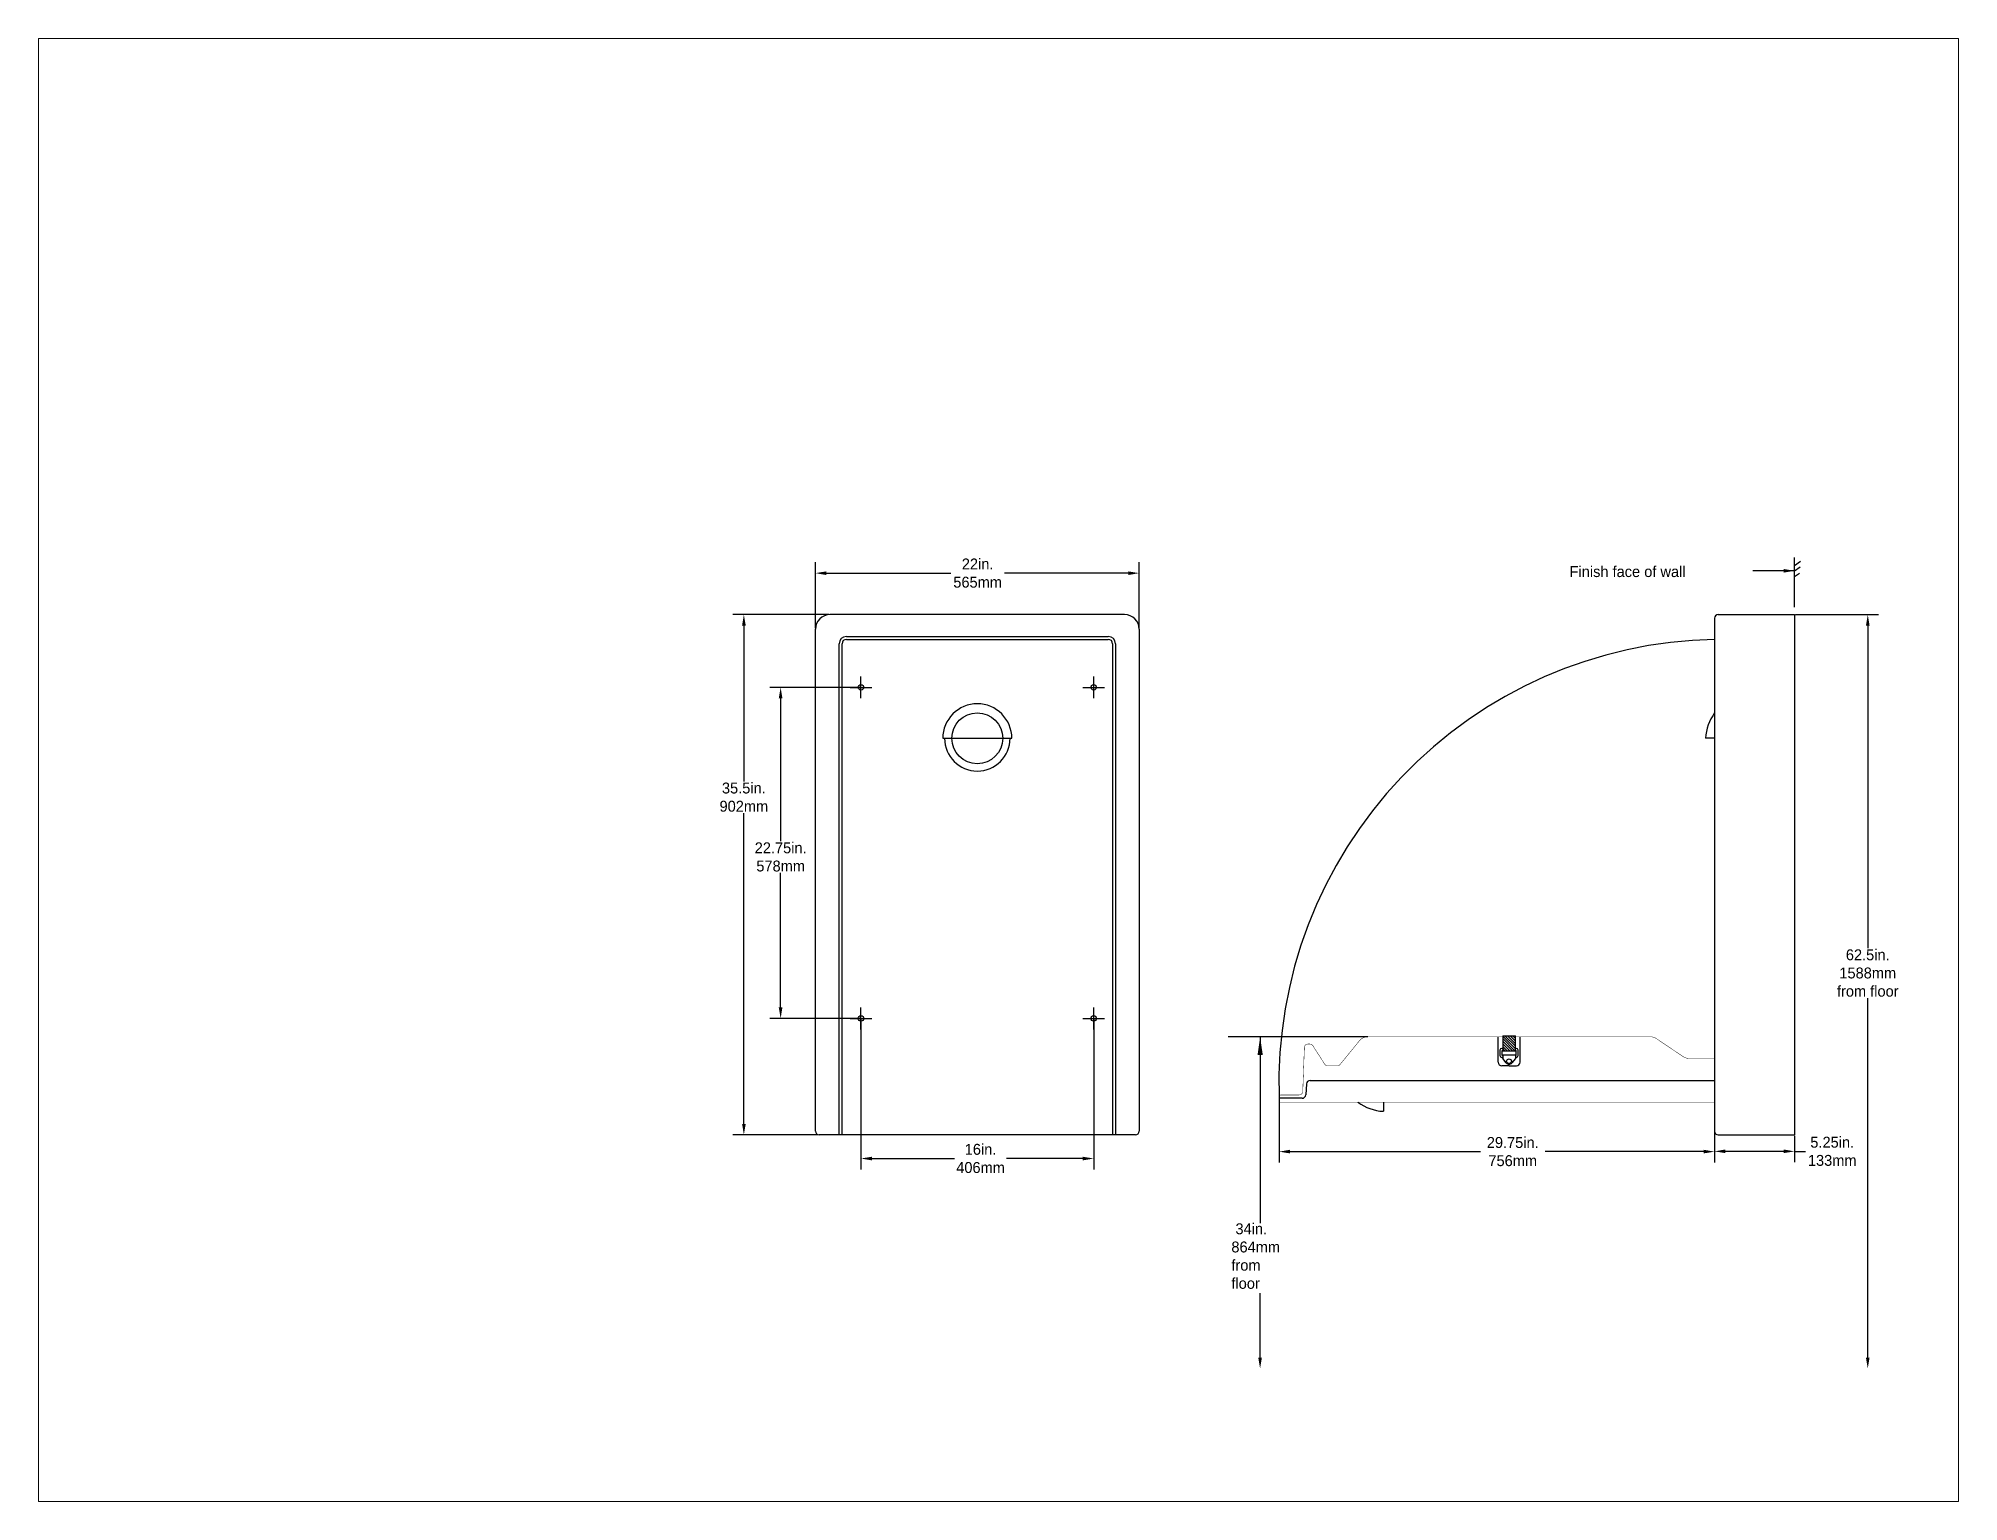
# Paper-space layout 'Sheet1' of a CAD drawing. Extents: x 1.05 to 9.45, y 0.8 to 7.2.
# The model-space entities are those that its viewports show. They can reach past a viewport. Long polylines and large blocks are cut down to what shows.
import ezdxf

# ---------------------------------------------------------------- set-up
doc = ezdxf.new("R2010")
doc.units = 0
doc.header["$LTSCALE"] = 0.15
doc.header["$MEASUREMENT"] = 0
doc.linetypes.add('ACAD_ISO11W100', pattern=[33.5, 12, -3, 12, -3, 0.5, -3])
doc.layers.get('0').update_dxf_attribs({"linetype": 'CONTINUOUS'})
doc.layers.get('DEFPOINTS').update_dxf_attribs({"linetype": 'CONTINUOUS'})
doc.dimstyles.get("Standard").update_dxf_attribs({"dimtxt": 0.18, "dimasz": 0.18, "dimexe": 0.18, "dimexo": 0.0625, "dimgap": 0.09, "dimtad": 0, "dimtih": 1, "dimtoh": 1, "dimdec": 4, "dimzin": 0, "dimdsep": 46, "dimtxsty": 'Standard', "dimcen": 0.09, "dimadec": 0, "dimazin": 0, "dimtfac": 1, "dimtdec": 4, "dimtofl": 0, "dimtmove": 0, "dimatfit": 3, "dimfxl": 1, "dimtolj": 1, "dimtzin": 0, "dimarcsym": 0})

# ---------------------------------------------------------------- blocks, each defined once
blk = doc.blocks.new('*D6')
at = {"color": 0, "lineweight": -2}
for p, q in [((33.63, -24.07), (33.63, -28.6)), ((63.56, -24.19), (63.56, -28.6)), ((34.38, -27.85), (47.48, -27.85)), ((62.81, -27.85), (51.91, -27.85))]:
    blk.add_line(p, q, dxfattribs=at)
at = {"color": 0}
for points in [[(34.38, -27.72), (34.38, -27.97), (33.63, -27.85)], [(62.81, -27.97), (62.81, -27.72), (63.56, -27.85)]]:
    blk.add_solid(points, dxfattribs=at)
at = {"layer": 'DEFPOINTS', "color": 0}
for p in [(33.63, -24.01), (63.56, -24.13), (63.56, -27.85)]:
    blk.add_point(p, dxfattribs=at)
at = {"color": 0, "insert": (49.69, -27.85), "char_height": 0.75, "attachment_point": 5}
blk.add_mtext('\\A1;29.75in.\\P756mm', dxfattribs=at)
blk = doc.blocks.new('*D7')
at = {"color": 0, "lineweight": -2}
for p, q in [((4.83, 4.06), (-1.38, 4.06)), ((-0.63, 3.31), (-0.63, -6.51)), ((-0.63, -17.94), (-0.63, -8.69)), ((4.83, -18.69), (-1.38, -18.69))]:
    blk.add_line(p, q, dxfattribs=at)
at = {"color": 0}
for points in [[(-0.51, 3.31), (-0.76, 3.31), (-0.63, 4.06)], [(-0.76, -17.94), (-0.51, -17.94), (-0.63, -18.69)]]:
    blk.add_solid(points, dxfattribs=at)
at = {"layer": 'DEFPOINTS', "color": 0}
for p in [(4.89, 4.06), (-0.63, -18.69), (4.89, -18.69)]:
    blk.add_point(p, dxfattribs=at)
at = {"color": 0, "insert": (-0.63, -7.6), "char_height": 0.75, "attachment_point": 5}
blk.add_mtext('\\A1;22.75in.\\P578mm', dxfattribs=at)
blk = doc.blocks.new('*D8')
at = {"color": 0, "linetype": 'ByBlock'}
for p, q in [((4.89, -18.76), (4.89, -29.07)), ((20.89, -18.76), (20.89, -29.07)), ((5.64, -28.32), (11.33, -28.32)), ((20.14, -28.32), (14.89, -28.32))]:
    blk.add_line(p, q, dxfattribs=at)
for points in [[(5.64, -28.2), (5.64, -28.45), (4.89, -28.32)], [(20.14, -28.2), (20.14, -28.45), (20.89, -28.32)]]:
    blk.add_solid(points, dxfattribs=at)
at = {"layer": 'DEFPOINTS', "color": 0, "linetype": 'ByBlock'}
for p in [(4.89, -18.69), (20.89, -18.69), (20.89, -28.32)]:
    blk.add_point(p, dxfattribs=at)
at = {"color": 0, "linetype": 'ByBlock', "insert": (13.11, -28.32), "char_height": 0.75, "attachment_point": 5}
blk.add_mtext('\\A1;16in.\\P406mm', dxfattribs=at)
blk = doc.blocks.new('*D10')
at = {"color": 0, "lineweight": -2}
for p, q in [((2.7, 9.06), (-3.91, 9.06)), ((-3.16, 8.31), (-3.16, -2.4)), ((-3.16, -25.94), (-3.16, -4.58)), ((1.95, -26.69), (-3.91, -26.69))]:
    blk.add_line(p, q, dxfattribs=at)
at = {"color": 0}
for points in [[(-3.03, 8.31), (-3.28, 8.31), (-3.16, 9.06)], [(-3.28, -25.94), (-3.03, -25.94), (-3.16, -26.69)]]:
    blk.add_solid(points, dxfattribs=at)
at = {"layer": 'DEFPOINTS', "color": 0}
for p in [(2.76, 9.06), (-3.16, -26.69), (2.01, -26.69)]:
    blk.add_point(p, dxfattribs=at)
at = {"color": 0, "insert": (-3.16, -3.49), "char_height": 0.75, "attachment_point": 5}
blk.add_mtext('\\A1;35.5in.\\P902mm', dxfattribs=at)
blk = doc.blocks.new('*D11')
at = {"color": 0, "lineweight": -2}
for p, q in [((1.76, 8.12), (1.76, 12.66)), ((2.51, 11.91), (11.07, 11.91)), ((23.26, 11.91), (14.75, 11.91)), ((24.01, 8.12), (24.01, 12.66))]:
    blk.add_line(p, q, dxfattribs=at)
at = {"color": 0}
for points in [[(2.51, 12.03), (2.51, 11.78), (1.76, 11.91)], [(23.26, 11.78), (23.26, 12.03), (24.01, 11.91)]]:
    blk.add_solid(points, dxfattribs=at)
at = {"layer": 'DEFPOINTS', "color": 0}
for p in [(24.01, 11.91), (1.76, 8.06), (24.01, 8.06)]:
    blk.add_point(p, dxfattribs=at)
at = {"color": 0, "insert": (12.91, 11.91), "char_height": 0.75, "attachment_point": 5}
blk.add_mtext('\\A1;22in.\\P565mm', dxfattribs=at)
blk = doc.blocks.new('*D12')
at = {"color": 0, "lineweight": -2}
for p, q in [((63.56, -26.51), (63.56, -28.58)), ((69.06, -26.76), (69.06, -28.58)), ((68.31, -27.83), (64.31, -27.83)), ((69.06, -27.83), (69.81, -27.83))]:
    blk.add_line(p, q, dxfattribs=at)
at = {"color": 0}
for points in [[(64.31, -27.7), (64.31, -27.95), (63.56, -27.83)], [(68.31, -27.95), (68.31, -27.7), (69.06, -27.83)]]:
    blk.add_solid(points, dxfattribs=at)
at = {"layer": 'DEFPOINTS', "color": 0}
for p in [(63.56, -26.44), (69.06, -26.69), (63.56, -27.83)]:
    blk.add_point(p, dxfattribs=at)
at = {"color": 0, "insert": (71.65, -27.83), "char_height": 0.75, "attachment_point": 5}
blk.add_mtext('\\A1;5.25in.\\P133mm', dxfattribs=at)

msp = doc.modelspace()

# ---------------------------------------------------------------- hatches: boundary and pattern name
h = msp.add_hatch()
h.set_pattern_fill('ANSI31', angle=90, style=0)
h.set_pattern_definition([(135, (68.69851, -89.63522), (-0.08838835, -0.08838835), [])])
h.paths.add_polyline_path([(48.99817, -19.88595), (48.99817, -20.92562), (49.87317, -20.92562), (49.87317, -19.88595)])

# ---------------------------------------------------------------- linework, layer by layer
at = {"color": 7, "linetype": 'Continuous'}
for p, q in [((69.06331, 9.582), (69.06331, 12.97857)), ((69.06331, 12.4352), (69.47005, 12.72319)), ((69.06331, 12.07022), (69.44451, 12.34012)), ((69.06331, 11.67225), (69.39341, 11.90597)), ((39.73297, -19.9534), (30.14048, -19.96796))]:
    msp.add_line(p, q, dxfattribs=at)
for p, q in [((1.7633, -26.44306), (1.7633, 8.05694)), ((23.0133, 9.05694), (2.7633, 9.05694)), ((24.0133, 8.05694), (24.0133, -26.44306)), ((63.56453, 8.80694), (63.56453, -26.44306)), ((63.81453, 9.05694), (69.06453, 9.05694)), ((69.06453, 9.05694), (69.06453, -26.69306)), ((3.3883, -26.69306), (3.3883, 7.05694)), ((3.5883, -26.69306), (3.5883, 7.05694)), ((3.8883, 7.55694), (21.8883, 7.55694)), ((3.8883, 7.35694), (21.8883, 7.35694)), ((22.1883, 7.05694), (22.1883, -26.69306)), ((22.3883, 7.05694), (22.3883, -26.69306)), ((4.1383, 4.05694), (5.6383, 4.05694)), ((4.8883, 3.30694), (4.8883, 4.80694)), ((20.1383, 4.05694), (21.6383, 4.05694)), ((20.8883, 3.30694), (20.8883, 4.80694)), ((10.5133, 0.55694), (15.2633, 0.55694)), ((63.56453, 0.55694), (62.93953, 0.55694)), ((63.56453, 0.55694), (62.93953, 0.55694)), ((4.8883, -19.44306), (4.8883, -17.94306)), ((20.8883, -19.44306), (20.8883, -17.94306)), ((4.1383, -18.69306), (5.6383, -18.69306)), ((20.1383, -18.69306), (21.6383, -18.69306)), ((40.79627, -24.4534), (40.79627, -25.0784)), ((40.79627, -24.4534), (40.79627, -25.0784)), ((23.7633, -26.69306), (2.0133, -26.69306)), ((22.2633, -26.69306), (3.5133, -26.69306)), ((63.81453, -26.69306), (69.06453, -26.69306))]:
    msp.add_line(p, q)
at = {"color": 0, "linetype": 'ByBlock'}
for p, q in [((69.12703, 9.05694), (74.84162, 9.05694)), ((74.09162, 8.30694), (74.09162, -13.86103)), ((74.09162, -41.99897), (74.09162, -17.29103))]:
    msp.add_line(p, q, dxfattribs=at)
at = {"color": 7, "linetype": 'ByBlock'}
for p, q in [((32.32403, -19.96464), (32.32964, -32.7639)), ((32.32964, -42.16976), (32.32964, -37.57551))]:
    msp.add_line(p, q, dxfattribs=at)
at = {"color": 7}
for p, q in [((48.69053, -21.7034), (48.69053, -19.9534)), ((48.81067, -20.8748), (48.81067, -21.2498)), ((48.99817, -20.7498), (48.93567, -20.7498)), ((48.93567, -20.9373), (48.93567, -21.1873)), ((48.99817, -19.88595), (48.99817, -20.92562)), ((48.99817, -19.88595), (49.87317, -19.88595)), ((48.99817, -20.92562), (49.87317, -20.92562)), ((49.87317, -20.92562), (49.87317, -19.88595)), ((49.93567, -20.7498), (49.87317, -20.7498)), ((49.93567, -21.1873), (49.93567, -20.9373)), ((50.06067, -21.2498), (50.06067, -20.8748)), ((50.19053, -21.7034), (50.19053, -19.9534)), ((48.93567, -21.3748), (48.99817, -21.3748)), ((49.44053, -21.9534), (48.94053, -21.9534)), ((48.99817, -21.1873), (49.87317, -21.1873)), ((48.99817, -21.1873), (48.99817, -21.4373)), ((49.23684, -21.75044), (48.99817, -21.4373)), ((49.44053, -21.9534), (49.94053, -21.9534)), ((49.87317, -21.4373), (49.63451, -21.75044)), ((49.87317, -21.1873), (49.87317, -21.4373)), ((49.87317, -21.3748), (49.93567, -21.3748)), ((35.5071, -23.18762), (35.45894, -23.94895)), ((35.7566, -22.9534), (63.56453, -22.9534)), ((35.20943, -24.18316), (33.62703, -24.18316))]:
    msp.add_line(p, q, dxfattribs=at)
at = {"color": 7, "const_width": 0.03}
for points in [[(48.99817, -19.9534), (39.73297, -19.9534, 0.225250237), (39.15196, -20.22914), (37.81951, -21.86149, -0.225250237), (37.62584, -21.9534), (36.97514, -21.9534, -0.255560734), (36.76466, -21.8383), (35.9508, -20.5685, 0.255560734), (35.74032, -20.4534), (35.61803, -20.4534, 0.403507485), (35.36819, -20.69423), (35.2574, -23.71257, -0.403507485), (35.00757, -23.9534), (33.75203, -23.9534, 0.414213562), (33.62703, -24.0784), (33.62703, -24.3284, 0.414213562), (33.75203, -24.4534), (63.56453, -24.4534)], [(49.87317, -19.9534), (59.1481, -19.9534, -0.149224519), (59.56694, -20.08125), (61.40661, -21.31975, 0.149829895), (61.82723, -21.4476), (63.56453, -21.44348)]]:
    msp.add_lwpolyline(points, format="xyb", dxfattribs=at)
for centre, radius in [((4.8883, 4.05694), 0.1875), ((20.8883, 4.05694), 0.1875), ((12.8883, 0.55694), 1.75), ((4.8883, -18.69306), 0.1875), ((20.8883, -18.69306), 0.1875)]:
    msp.add_circle(centre, radius)
at = {"color": 7}
msp.add_circle((49.43567, -21.63598), 0.16445, dxfattribs=at)
for centre, radius, start, end in [((2.7633, 8.05694), 1, 90, 180), ((23.0133, 8.05694), 1, 0, 90), ((63.81453, 8.80694), 0.25, 90, 180), ((3.8883, 7.05694), 0.5, 90, 180), ((3.8883, 7.05694), 0.3, 90, 180), ((21.8883, 7.05694), 0.5, 0, 90), ((21.8883, 7.05694), 0.3, 0, 90), ((12.8883, 0.55694), 2.375, 0, 180), ((66.24388, 0.36342), 3.31001, 144.0440252, 176.6483267), ((66.24388, 0.36342), 3.31001, 144.0440252, 176.6483267), ((12.8883, 0.55694), 2.25, 180, 0), ((40.98979, -21.77405), 3.31001, 234.0440252, 266.6483267), ((40.98979, -21.77405), 3.31001, 234.0440252, 266.6483267), ((2.0133, -26.44306), 0.25, 180, 270), ((23.7633, -26.44306), 0.25, 270, 0), ((63.81453, -26.44306), 0.25, 180, 270)]:
    msp.add_arc(centre, radius, start, end)
at = {"color": 7, "linetype": 'ACAD_ISO11W100'}
msp.add_arc((64.15517, -23.17874), 30.54139, 91.108099, 181.6880165, dxfattribs=at)
at = {"color": 7}
for centre, radius, start, end in [((48.93567, -20.8748), 0.125, 90, 180), ((48.99817, -20.9373), 0.0625, 90, 180), ((49.87317, -20.9373), 0.0625, 0, 90), ((49.93567, -20.8748), 0.125, 0, 90), ((48.94053, -21.7034), 0.25, 180, 270), ((48.93567, -21.2498), 0.125, 180, 270), ((48.99817, -21.1873), 0.0625, 180, 270), ((49.43567, -21.59889), 0.25, 217.3136627, 322.6863373), ((49.87317, -21.1873), 0.0625, 270, 0), ((49.93567, -21.2498), 0.125, 270, 0), ((49.94053, -21.7034), 0.25, 270, 360), ((35.7566, -23.2034), 0.25, 90, 176.3799857), ((35.20943, -23.93316), 0.25, 270, 356.3799857)]:
    msp.add_arc(centre, radius, start, end, dxfattribs=at)
at = {"color": 0, "linetype": 'ByBlock'}
for points in [[(73.96662, 8.30694), (74.21662, 8.30694), (74.09162, 9.05694)], [(73.96662, -41.99897), (74.21662, -41.99897), (74.09162, -42.74897)]]:
    msp.add_solid(points, dxfattribs=at)
at = {"color": 7, "linetype": 'ByBlock'}
for points in [[(32.1478, -21.21484), (32.51147, -21.21484), (32.32517, -19.96464)], [(32.19916, -41.99897), (32.44916, -41.99897), (32.32416, -42.74897)]]:
    msp.add_solid(points, dxfattribs=at)
at = {"layer": 'DEFPOINTS', "color": 0, "linetype": 'ByBlock'}
for p in [(69.06453, 9.05694), (74.09162, -42.74897)]:
    msp.add_point(p, dxfattribs=at)
at = {"layer": 'DEFPOINTS', "color": 7, "linetype": 'ByBlock'}
msp.add_point((32.32964, -41.49314), dxfattribs=at)

# ---------------------------------------------------------------- texts
at = {"color": 7, "linetype": 'Continuous', "char_height": 0.75, "attachment_point": 1}
for s, insert, width in [('Finish face of wall', (53.59839, 12.3912), 22.9681), ('{  34in.\\P 864mm\\P from\\P floor}', (30.07308, -32.77592), 6.4226)]:
    msp.add_mtext(s, dxfattribs=dict(at, insert=insert, width=width))
at = {"char_height": 0.75, "attachment_point": 4}
for insert in [(78.35233, -7.442), (78.04624, -9.62593)]:
    msp.add_mtext('\\A1;', dxfattribs=dict(at, insert=insert))
at = {"color": 0, "linetype": 'ByBlock', "insert": (74.09162, -15.57603), "char_height": 0.75, "attachment_point": 5}
msp.add_mtext('{62.5in.\\P1588mm\\Pfrom floor}', dxfattribs=at)

# ---------------------------------------------------------------- dimensions: what is measured, and where the dimension line sits
for base, p1, p2, text, override, picture, middle in [((24.0133, 11.9087), (1.7633, 8.05694), (24.0133, 8.05694), '22in.\\P565mm', {"dimtxt": 0.75, "dimasz": 0.75, "dimexe": 0.75, "dimcen": 0.75}, '*D11', (12.91158, 11.9087)), ((20.8883, -28.32252), (4.8883, -18.69306), (20.8883, -18.69306), '16in.\\P406mm', {"dimtxt": 0.75, "dimasz": 0.75, "dimexe": 0.75, "dimcen": 0.75}, '*D8', (13.10882, -28.32252)), ((63.56453, -27.84984), (33.62703, -24.00556), (63.56453, -24.13056), '29.75in.\\P756mm', {"dimtxt": 0.75, "dimasz": 0.75, "dimexe": 0.75}, '*D6', (49.69183, -27.84984)), ((63.56453, -27.82647), (69.06453, -26.69306), (63.56453, -26.44306), '5.25in.\\P133mm', {"dimtxt": 0.75, "dimasz": 0.75, "dimexe": 0.75, "dimcen": 0.75}, '*D12', (71.65453, -27.82647))]:
    dim = msp.add_linear_dim(base=base, p1=p1, p2=p2, text=text, dimstyle='Standard', override=override)
    dim.commit()
    dim.dimension.update_dxf_attribs({"geometry": picture, "text_midpoint": middle, "dimtype": 160})
for base, p1, p2, text, picture, middle in [((-3.1595, -26.69306), (2.7633, 9.05694), (2.0133, -26.69306), '35.5in.\\P902mm', '*D10', (-3.1595, -3.4865)), ((-0.63056, -18.69306), (4.8883, 4.05694), (4.8883, -18.69306), '22.75in.\\P578mm', '*D7', (-0.63056, -7.59708))]:
    dim = msp.add_linear_dim(base=base, p1=p1, p2=p2, angle=90, text=text, dimstyle='Standard', override={"dimtxt": 0.75, "dimasz": 0.75, "dimexe": 0.75, "dimcen": 0.75})
    dim.commit()
    dim.dimension.update_dxf_attribs({"geometry": picture, "text_midpoint": middle, "dimtype": 160})

# ---------------------------------------------------------------- leaders
at = {"color": 7, "linetype": 'Continuous'}
msp.add_leader([(69.06331, 12.07022), (66.20093, 12.07022)], dimstyle='Standard', override={"dimscale": 0.75, "dimtxt": 1, "dimasz": 1, "dimcen": 1}, dxfattribs=at)

psp = doc.layouts.new('Sheet1')

# ---------------------------------------------------------------- viewports
at = {"layer": '0', "view_target_point": (-21.77874, 13.26538)}
psp.add_viewport(center=(5.25, 4), size=(8.4, 6.4), view_center_point=(36.12231, -14.8852), view_height=100.5593955, dxfattribs=at)

doc.saveas('drawing.dxf')
